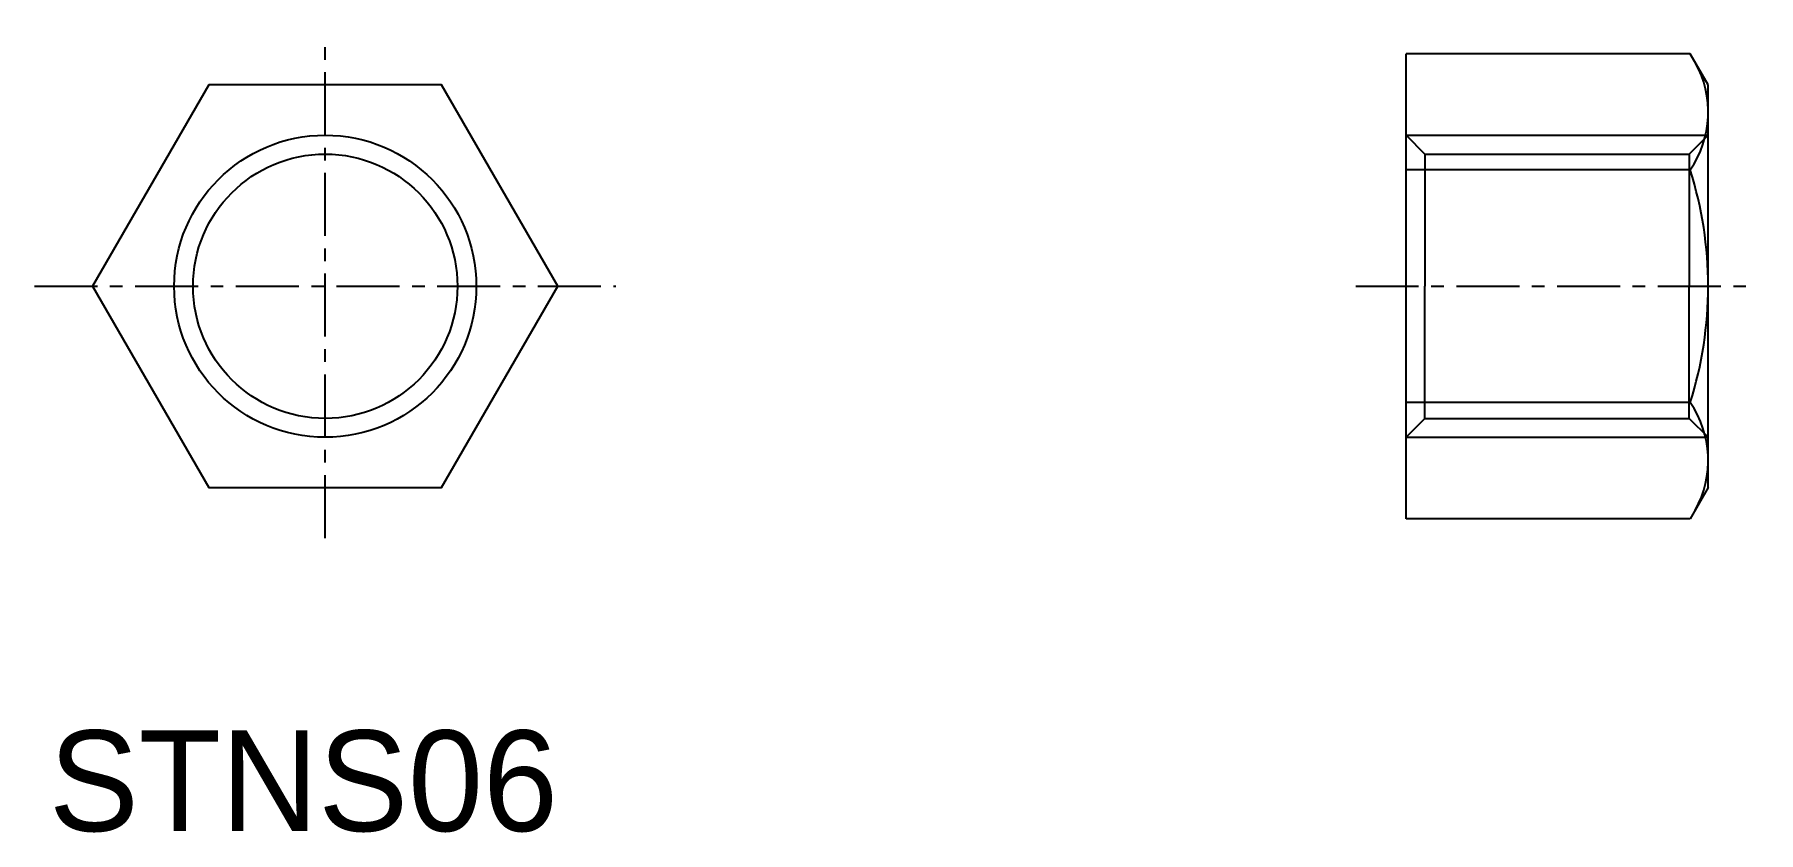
# Model space of a CAD drawing. Extents: x 11.4 to 45.7, y 23.5 to 39.3.
import ezdxf

# ---------------------------------------------------------------- set-up
doc = ezdxf.new("R2010")
doc.units = 0
doc.linetypes.add('CENTER', pattern=[2, 1.25, -0.25, 0.25, -0.25])
doc.linetypes.add('HIDDEN', pattern=[9.525, 6.35, -3.175])
doc.layers.get('0').update_dxf_attribs({"linetype": 'CONTINUOUS'})
doc.layers.add('18-1-HID', color=4, linetype='HIDDEN')
doc.layers.add('CENTER', color=1, linetype='CENTER')

msp = doc.modelspace()

# ---------------------------------------------------------------- linework, layer by layer
at = {"color": 7, "linetype": 'CONTINUOUS'}
for p, q in [((44.325, 38.924), (38.683, 38.924)), ((38.683, 29.687), (38.683, 38.924)), ((44.683, 38.305), (44.325, 38.924)), ((44.683, 30.305), (44.683, 38.305)), ((44.325, 36.615), (38.683, 36.615)), ((44.325, 31.996), (38.683, 31.996)), ((44.683, 30.305), (44.325, 29.687)), ((44.325, 29.687), (38.683, 29.687))]:
    msp.add_line(p, q, dxfattribs=at)
msp.add_lwpolyline([(14.907, 38.305), (12.598, 34.305), (14.907, 30.305), (19.526, 30.305), (21.836, 34.305), (19.526, 38.305)], close=True, dxfattribs=at)
at = {"color": 3, "linetype": 'CONTINUOUS'}
msp.add_circle((17.217, 34.305), 3, dxfattribs=at)
at = {"color": 7, "linetype": 'CONTINUOUS'}
msp.add_circle((17.217, 34.305), 2.625, dxfattribs=at)
for centre, radius, start, end in [((42.663, 37.763), 2.02, 325.3673, 29.2822), ((37.04, 34.305), 7.643, 342.412, 17.588), ((42.663, 30.848), 2.02, 330.7178, 34.6327)]:
    msp.add_arc(centre, radius, start, end, dxfattribs=at)
at = {"layer": '18-1-HID', "linetype": 'HIDDEN'}
for p, q in [((38.683, 37.305), (44.683, 37.305)), ((39.058, 36.93), (44.308, 36.93)), ((39.058, 31.68), (44.308, 31.68)), ((38.683, 31.305), (44.683, 31.305))]:
    msp.add_line(p, q, dxfattribs=at)
at = {"layer": '18-1-HID', "color": 4, "linetype": 'HIDDEN'}
for p, q in [((38.683, 37.305), (39.058, 36.93)), ((44.308, 36.93), (44.683, 37.305)), ((39.058, 36.93), (39.058, 34.305)), ((44.308, 36.93), (44.308, 34.305)), ((39.058, 31.68), (39.058, 34.305)), ((44.308, 31.68), (44.308, 34.305)), ((38.683, 31.305), (39.058, 31.68)), ((44.308, 31.68), (44.683, 31.305))]:
    msp.add_line(p, q, dxfattribs=at)
at = {"layer": 'CENTER', "color": 1, "linetype": 'CENTER'}
for p, q in [((17.217, 29.305), (17.217, 39.305)), ((11.443, 34.305), (22.99, 34.305)), ((37.683, 34.305), (45.683, 34.305))]:
    msp.add_line(p, q, dxfattribs=at)

# ---------------------------------------------------------------- texts
at = {"color": 7, "linetype": 'CONTINUOUS'}
msp.add_text('STNS06', height=2, dxfattribs=at).set_placement((11.731, 23.484))

doc.saveas('drawing.dxf')
